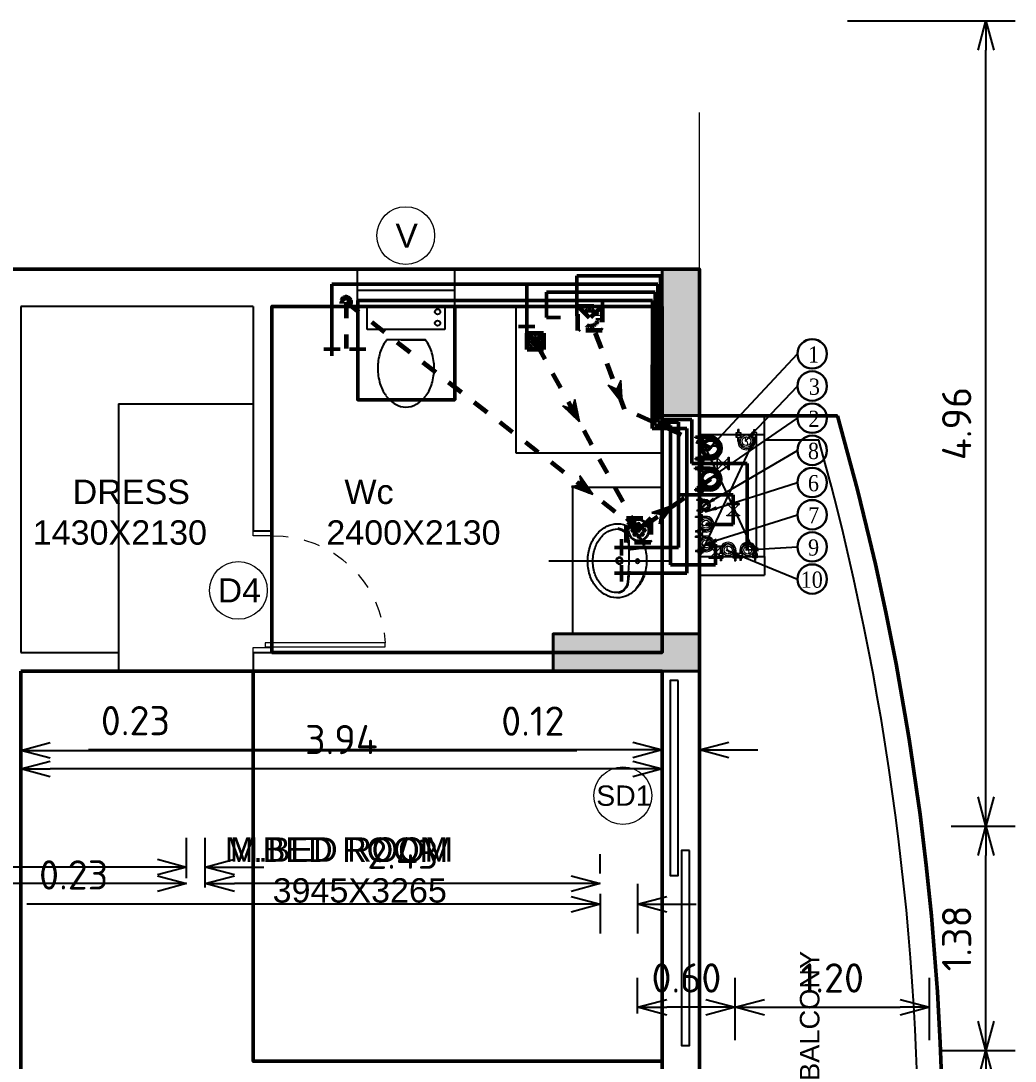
# Model space of a CAD drawing. Header units: inches. Extents: x 0 to 429, y 0 to 146.
# Drawn here: x 259.61 to 265.73, y 125.97 to 132.37 of the extents above; entities that cross this region are included whole.
import ezdxf
from ezdxf.enums import TextEntityAlignment as Align

# ---------------------------------------------------------------- set-up
doc = ezdxf.new("R2010")
doc.units = ezdxf.units.IN
doc.header["$MEASUREMENT"] = 0
doc.linetypes.add('Xr-4BHK-A-B-Typical-Sub$0$HIDDEN', pattern=[0.375, 0.25, -0.125])
doc.layers.get('DEFPOINTS').update_dxf_attribs({"lineweight": 18})
for name, color, linetype, lineweight in [('FLOOR01', 7, 'Continuous', 50), ('XR-4BHK-A-B-TYPICAL-SUB$0$1PL-SHAFT-PIPE-TEXT-50', 213, 'Continuous', 30), ('XR-4BHK-A-B-TYPICAL-SUB$0$DOOR', 34, 'Continuous', 20), ('XR-4BHK-A-B-TYPICAL-SUB$0$TOWER-COL', 1, 'Continuous', 40), ('XR-4BHK-A-B-TYPICAL-SUB$0$TOWER-COL-HATCH', 9, 'Continuous', 5)]:
    doc.layers.add(name, color=color, linetype=linetype, lineweight=lineweight)
doc.layers.add('XR-4BHK-A-B-TYPICAL-SUB$0$1PL-SHAFT-PIPE', color=7, linetype='Continuous')
doc.layers.add('XR-4BHK-A-B-TYPICAL-SUB$0$SEWERARE LINE', color=7, linetype='Continuous', lineweight=35, true_color=0xca2d12)
doc.layers.add('XR-4BHK-A-B-TYPICAL-SUB$0$WATER SUPPLAY', color=7, linetype='Continuous', lineweight=0, true_color=0x00f000)
doc.styles.add('Sanvi Common', font='isocpeur.ttf')
doc.styles.add('Xr-4BHK-A-B-Typical-Sub$0$$0$DIM', font='arial.ttf', dxfattribs={"height": 4})
doc.styles.add('Xr-4BHK-A-B-Typical-Sub$0$$1$Standard', font='arial.ttf')
doc.styles.add('Xr-4BHK-A-B-Typical-Sub$0$DIM', font='arial.ttf')
doc.styles.add('Xr-4BHK-A-B-Typical-Sub$0$Standard', font='ARIALN.TTF')
doc.styles.add('Xr-4BHK-A-B-Typical-Sub$0$TIMES-ROMAN', font='times.ttf', dxfattribs={"width": 0.9})
doc.dimstyles.new('Sanvi Common', dxfattribs={"dimtxt": 0.18, "dimasz": 0.18, "dimexe": 0.18, "dimexo": 0.0625, "dimgap": 0.09, "dimtad": 1, "dimzin": 0, "dimdsep": 46, "dimtxsty": 'Sanvi Common', "dimblk": 'OPEN30', "dimcen": 0.09, "dimclrd": 68, "dimclre": 68, "dimclrt": 40, "dimadec": 0, "dimazin": 0, "dimtfac": 1, "dimtofl": 0, "dimtmove": 0, "dimatfit": 3, "dimldrblk": 'OPEN30', "dimfxl": 1, "dimtolj": 1, "dimtzin": 0, "dimarcsym": 0})
doc.dimstyles.new('Xr-4BHK-A-B-Typical-Sub$0$DIM 75', dxfattribs={"dimtxt": 75, "dimasz": 75, "dimexe": 0.18, "dimexo": 0.0625, "dimgap": 0.09, "dimtad": 0, "dimtih": 1, "dimtoh": 1, "dimdec": 0, "dimzin": 0, "dimdsep": 46, "dimtxsty": 'Xr-4BHK-A-B-Typical-Sub$0$Standard', "dimcen": 0.09, "dimclrd": 256, "dimclre": 256, "dimclrt": 256, "dimadec": 0, "dimazin": 0, "dimtfac": 1, "dimtdec": 0, "dimtofl": 0, "dimtmove": 0, "dimatfit": 3, "dimfxl": 1, "dimtolj": 1, "dimtzin": 0, "dimarcsym": 0})

# ---------------------------------------------------------------- blocks, each defined once
blk = doc.blocks.new('Xr-4BHK-A-B-Typical-Sub$0$1111')
for p, q in [((-6719.3, 24832.2), (-6719.3, 24832.2)), ((-6770.3, 24610.7), (-7008.8, 24610.7)), ((-6918.9, 24610.7), (-6770.3, 24610.7)), ((-7128.5, 24545.5), (-7128.5, 24404.3)), ((-6650.6, 24545.5), (-7128.5, 24545.5)), ((-6650.6, 24404.3), (-6650.6, 24545.5)), ((-7128.5, 24404.3), (-6650.6, 24404.3)), ((-6849.6, 24404.3), (-6849.6, 24404.3)), ((-6703, 24404.3), (-6703, 24404.3))]:
    blk.add_line(p, q)
at = {"extrusion": (0, 0, -1)}
for centre, major_axis, ratio, start_param, end_param in [((-6859.2, 24842), (-134, 134), 1, 6.126583, 6.550859), ((-6889.6, 24895.3), (90.6, 90.6), 1, -1.303122, -0.785398), ((-6889.6, 24895.3), (-90.6, 90.6), 1, 0.785398, 1.303122), ((-6919.9, 24842), (134, 134), 1, -0.267674, 0.156602), ((-6811.4, 24807.2), (175.8, 175.8), 1, 4.219591, 4.555787), ((-6967.7, 24807.2), (-175.8, 175.8), 1, 1.727398, 2.063595), ((-6735.9, 24784.5), (231.5, 231.5), 1, 3.926991, 4.219591), ((-7043.2, 24784.5), (231.5, 231.5), 1, 0.492798, 0.785398), ((-6735.9, 24784.5), (-231.5, 231.5), 1, 5.205187, 5.497787), ((-7043.2, 24784.5), (231.5, 231.5), 1, 0.785398, 1.077998), ((-6811.4, 24761.7), (-175.8, 175.8), 1, 4.868991, 5.205187), ((-6967.7, 24761.7), (-231.2, 91.4), 0.988951, 3.056609, 3.421062), ((-6859.2, 24726.9), (-134, 134), 1, 4.837165, 4.868991), ((-6694.7, 24507), (-11.5, 11.5), 1, 3.141593, 9.424778), ((-6694.7, 24437.2), (11.5, 11.5), 1, 1.570796326805002, 7.853981633984588)]:
    blk.add_ellipse(centre, major_axis=major_axis, ratio=ratio, start_param=start_param, end_param=end_param, dxfattribs=at)
blk = doc.blocks.new('Xr-4BHK-A-B-Typical-Sub$0$basin6')
blk.add_lwpolyline([(285.3, -227.3, 0.120605), (264.9, -143.3, 0.10507), (202.2, -66.9, 0.088649), (112.5, -18.2, 0.079738), (0.8, 0, 0.079738), (-111, -17.7, 0.088649), (-200.9, -65.9, 0.10507), (-264, -142.1, 0.120605), (-284.7, -226.1, 0.120605), (-264.3, -310.1, 0.10507), (-201.6, -386.5, 0.088649), (-112, -435.2, 0.079738), (-0.2, -453.4, 0.079738), (111.6, -435.7, 0.088649), (201.5, -387.5, 0.10507), (264.5, -311.3, 0.120605)], format="xyb", close=True)
for points in [[(-209.7, -80, -0.016805), (-197.8, -69.9, -0.092161), (-106, -21.4, -0.435128), (-99.7, -24.7), (-85.2, -123.6, -0.44775), (-92.4, -133.7, 0.015365), (-179.5, -141.3, 0.272514), (-249.3, -215.6, 0.272514)], [(210.3, -80, 0.016805), (198.4, -69.9, 0.092161), (106.6, -21.4, 0.435128), (100.3, -24.7), (85.8, -123.6, 0.396344), (97.2, -134.7, -0.011856), (170.2, -140.3, -0.340407), (250.3, -226.8)], [(-244.4, -216.7, 0.017243), (-244.7, -226.1, 0.120605), (-228.8, -291.7, 0.10507), (-176.6, -355.3, 0.088649), (-99.4, -397.2, 0.079738), (-0.1, -413.4, 0.079738), (99.2, -397.7, 0.088649), (176.6, -356.1, 0.10507), (229.1, -292.7, 0.120605), (245.3, -227.3, 0.120605)]]:
    blk.add_lwpolyline(points, format="xyb")
for centre, radius in [((0.3, -69.2), 14.5), ((1.4, -209.2), 26.4), ((1.4, -209.2), 21)]:
    blk.add_circle(centre, radius)
for centre, radius, start, end in [((-151.3, -237.7), 95.4, 106.29531, 167.27029), ((-3.5, -1750.2), 1613.5, 84.2769, 96.21233), ((155.4, -234.9), 90.2, 4.87746, 88.71858)]:
    blk.add_arc(centre, radius, start, end)
blk = doc.blocks.new('Xr-4BHK-A-B-Typical-Sub$0$d-750')
at = {"layer": 'XR-4BHK-A-B-TYPICAL-SUB$0$DOOR'}
for p, q in [((0, 718.7), (0, 750)), ((0, 750), (115, 750)), ((115, 718.7), (0, 718.7)), ((115, 750), (115, 718.7)), ((0, 0), (0, 31.2)), ((0, 31.2), (115, 31.2)), ((115, 31.2), (115, 0)), ((115, 0), (0, 0))]:
    blk.add_line(p, q, dxfattribs=at)
blk.add_lwpolyline([(73.9, 34.2), (811.3, 34.2), (811.3, 59.2), (73.9, 59.2)], close=True, dxfattribs=at)
at = {"layer": 'XR-4BHK-A-B-TYPICAL-SUB$0$DOOR', "color": 8, "linetype": 'Xr-4BHK-A-B-Typical-Sub$0$HIDDEN', "extrusion": (0, 0, -1)}
blk.add_ellipse((125, 31.2), major_axis=(218.4, 652.1), ratio=0.99874, start_param=-0.33813, end_param=1.207251, dxfattribs=at)
blk = doc.blocks.new('Xr-4BHK-A-B-Typical-Sub$0$REV.CO.')
at = {"layer": 'XR-4BHK-A-B-TYPICAL-SUB$0$TOWER-COL-HATCH'}
for points in [[(447471.1, 20700.2), (447241.1, 20700.2), (447241.1, 19799.7), (447471.1, 19799.7)], [(448141.6, 18455.2), (448141.6, 18225.2), (447241.1, 18225.2), (447241.1, 18455.2)]]:
    blk.add_hatch(color=256, dxfattribs=at).paths.add_polyline_path(points)
at = {"layer": 'XR-4BHK-A-B-TYPICAL-SUB$0$TOWER-COL'}
for points in [[(447471.1, 20700.2), (447241.1, 20700.2), (447241.1, 19799.7), (447471.1, 19799.7)], [(447241.1, 18455.2), (447241.1, 18225.2), (448141.6, 18225.2), (448141.6, 18455.2)]]:
    blk.add_lwpolyline(points, close=True, dxfattribs=at)
blk = doc.blocks.new('Xr-4BHK-A-B-Typical-Sub$0$$0$DOOR NO')
at = {"lineweight": 0}
blk.add_circle((0, 0), 10, dxfattribs=at)
at = {"style": 'Xr-4BHK-A-B-Typical-Sub$0$$0$DIM'}
blk.add_attdef('X1', text='', height=9, dxfattribs=at).set_placement((0, 0), align=Align.MIDDLE_CENTER)
blk = doc.blocks.new('_Open30')
at = {"color": 0, "linetype": 'ByBlock', "lineweight": -2}
for p, q in [((-1, 0.268), (0, 0)), ((0, 0), (-1, -0.268)), ((0, 0), (-1, 0))]:
    blk.add_line(p, q, dxfattribs=at)
blk = doc.blocks.new('*D208')
at = {"color": 68, "lineweight": -2, "transparency": 16777216}
for p, q in [((263.5542, 127.7088), (263.5542, 128.0611)), ((263.7842, 127.7088), (263.7842, 128.0611)), ((263.3742, 127.8811), (260.0262, 127.8811)), ((263.9642, 127.8811), (264.1442, 127.8811))]:
    blk.add_line(p, q, dxfattribs=at)
at = {"layer": 'DEFPOINTS', "color": 0, "transparency": 16777216}
for p in [(263.5542, 127.8811), (263.5542, 127.6463), (263.7842, 127.6463)]:
    blk.add_point(p, dxfattribs=at)
at = {"color": 68, "lineweight": -2, "transparency": 16777216, "xscale": 0.18, "yscale": 0.18, "zscale": 0.18}
blk.add_blockref('_Open30', (263.5542, 127.8811), dxfattribs=at)
at = {"color": 68, "lineweight": -2, "transparency": 16777216, "xscale": 0.18, "yscale": 0.18, "zscale": 0.18, "rotation": 180}
blk.add_blockref('_Open30', (263.7842, 127.8811), dxfattribs=at)
at = {"color": 40, "transparency": 16777216, "insert": (260.3142, 128.0611), "char_height": 0.18, "attachment_point": 5, "style": 'Sanvi Common'}
blk.add_mtext('\\A1;0.23', dxfattribs=at)
blk = doc.blocks.new('*D209')
at = {"color": 68, "lineweight": -2, "transparency": 16777216}
for p, q in [((259.6092, 127.827), (259.6092, 127.9445)), ((263.5542, 127.7088), (263.5542, 127.9445)), ((263.3742, 127.7645), (259.7892, 127.7645))]:
    blk.add_line(p, q, dxfattribs=at)
at = {"layer": 'DEFPOINTS', "color": 0, "transparency": 16777216}
for p in [(259.6092, 127.7645), (259.6092, 127.7645), (263.5542, 127.6463)]:
    blk.add_point(p, dxfattribs=at)
at = {"color": 68, "lineweight": -2, "transparency": 16777216, "xscale": 0.18, "yscale": 0.18, "zscale": 0.18, "rotation": 180}
blk.add_blockref('_Open30', (259.6092, 127.7645), dxfattribs=at)
at = {"color": 68, "lineweight": -2, "transparency": 16777216, "xscale": 0.18, "yscale": 0.18, "zscale": 0.18}
blk.add_blockref('_Open30', (263.5542, 127.7645), dxfattribs=at)
at = {"color": 40, "transparency": 16777216, "insert": (261.5817, 127.9445), "char_height": 0.18, "attachment_point": 5, "style": 'Sanvi Common'}
blk.add_mtext('\\A1;3.94', dxfattribs=at)
blk = doc.blocks.new('*D251')
at = {"color": 68, "lineweight": -2, "transparency": 16777216}
for p, q in [((263.4042, 127.0566), (263.4042, 126.7517)), ((263.1742, 126.9964), (263.1742, 126.7517)), ((262.9942, 126.9317), (259.6462, 126.9317)), ((263.5842, 126.9317), (263.7642, 126.9317))]:
    blk.add_line(p, q, dxfattribs=at)
at = {"layer": 'DEFPOINTS', "color": 0, "transparency": 16777216}
for p in [(263.4042, 127.1191), (263.1742, 127.0589), (263.1742, 126.9317)]:
    blk.add_point(p, dxfattribs=at)
at = {"color": 68, "lineweight": -2, "transparency": 16777216, "xscale": 0.18, "yscale": 0.18, "zscale": 0.18}
blk.add_blockref('_Open30', (263.1742, 126.9317), dxfattribs=at)
at = {"color": 68, "lineweight": -2, "transparency": 16777216, "xscale": 0.18, "yscale": 0.18, "zscale": 0.18, "rotation": 180}
blk.add_blockref('_Open30', (263.4042, 126.9317), dxfattribs=at)
at = {"color": 40, "transparency": 16777216, "insert": (259.9342, 127.1117), "char_height": 0.18, "attachment_point": 5, "style": 'Sanvi Common'}
blk.add_mtext('\\A1;0.23', dxfattribs=at)
blk = doc.blocks.new('*D252')
at = {"color": 68, "lineweight": -2, "transparency": 16777216}
for p, q in [((260.7442, 127.0339), (260.7442, 127.2389)), ((263.1742, 127.1214), (263.1742, 127.2389)), ((262.9942, 127.0589), (260.9242, 127.0589))]:
    blk.add_line(p, q, dxfattribs=at)
at = {"layer": 'DEFPOINTS', "color": 0, "transparency": 16777216}
for p in [(260.7442, 127.0589), (263.1742, 127.0589), (260.7442, 126.9714)]:
    blk.add_point(p, dxfattribs=at)
at = {"color": 68, "lineweight": -2, "transparency": 16777216, "xscale": 0.18, "yscale": 0.18, "zscale": 0.18, "rotation": 180}
blk.add_blockref('_Open30', (260.7442, 127.0589), dxfattribs=at)
at = {"color": 68, "lineweight": -2, "transparency": 16777216, "xscale": 0.18, "yscale": 0.18, "zscale": 0.18}
blk.add_blockref('_Open30', (263.1742, 127.0589), dxfattribs=at)
at = {"color": 40, "transparency": 16777216, "insert": (261.9592, 127.2389), "char_height": 0.18, "attachment_point": 5, "style": 'Sanvi Common'}
blk.add_mtext('\\A1;2.43', dxfattribs=at)
blk = doc.blocks.new('*D253')
at = {"color": 68, "lineweight": -2, "transparency": 16777216}
for p, q in [((260.6292, 127.0914), (260.6292, 127.3402)), ((260.7442, 127.0339), (260.7442, 127.3402)), ((260.4492, 127.1602), (257.2092, 127.1602)), ((260.9242, 127.1602), (261.1042, 127.1602))]:
    blk.add_line(p, q, dxfattribs=at)
at = {"layer": 'DEFPOINTS', "color": 0, "transparency": 16777216}
for p in [(260.6292, 127.1602), (260.6292, 127.0289), (260.7442, 126.9714)]:
    blk.add_point(p, dxfattribs=at)
at = {"color": 68, "lineweight": -2, "transparency": 16777216, "xscale": 0.18, "yscale": 0.18, "zscale": 0.18}
blk.add_blockref('_Open30', (260.6292, 127.1602), dxfattribs=at)
at = {"color": 68, "lineweight": -2, "transparency": 16777216, "xscale": 0.18, "yscale": 0.18, "zscale": 0.18, "rotation": 180}
blk.add_blockref('_Open30', (260.7442, 127.1602), dxfattribs=at)
at = {"color": 40, "transparency": 16777216, "insert": (257.4792, 127.3402), "char_height": 0.18, "attachment_point": 5, "style": 'Sanvi Common'}
blk.add_mtext('\\A1;0.12', dxfattribs=at)
blk = doc.blocks.new('*D254')
at = {"color": 68, "lineweight": -2, "transparency": 16777216}
for p, q in [((255.2242, 127.1214), (255.2242, 127.2389)), ((260.6292, 127.0914), (260.6292, 127.2389)), ((260.4492, 127.0589), (255.4042, 127.0589))]:
    blk.add_line(p, q, dxfattribs=at)
at = {"layer": 'DEFPOINTS', "color": 0, "transparency": 16777216}
for p in [(255.2242, 127.0589), (255.2242, 127.0589), (260.6292, 127.0289)]:
    blk.add_point(p, dxfattribs=at)
at = {"color": 68, "lineweight": -2, "transparency": 16777216, "xscale": 0.18, "yscale": 0.18, "zscale": 0.18, "rotation": 180}
blk.add_blockref('_Open30', (255.2242, 127.0589), dxfattribs=at)
at = {"color": 68, "lineweight": -2, "transparency": 16777216, "xscale": 0.18, "yscale": 0.18, "zscale": 0.18}
blk.add_blockref('_Open30', (260.6292, 127.0589), dxfattribs=at)
at = {"color": 40, "transparency": 16777216, "insert": (257.9267, 127.2389), "char_height": 0.18, "attachment_point": 5, "style": 'Sanvi Common'}
blk.add_mtext('\\A1;5.40', dxfattribs=at)
blk = doc.blocks.new('*D314')
at = {"color": 68, "lineweight": -2, "transparency": 16777216}
for p, q in [((259.4942, 127.827), (259.4942, 128.0583)), ((259.6092, 127.827), (259.6092, 128.0583)), ((259.3142, 127.8783), (259.1342, 127.8783)), ((259.7892, 127.8783), (263.0292, 127.8783))]:
    blk.add_line(p, q, dxfattribs=at)
at = {"layer": 'DEFPOINTS', "color": 0, "transparency": 16777216}
for p in [(259.6092, 127.8783), (259.4942, 127.7645), (259.6092, 127.7645)]:
    blk.add_point(p, dxfattribs=at)
at = {"color": 68, "lineweight": -2, "transparency": 16777216, "xscale": 0.18, "yscale": 0.18, "zscale": 0.18}
blk.add_blockref('_Open30', (259.4942, 127.8783), dxfattribs=at)
at = {"color": 68, "lineweight": -2, "transparency": 16777216, "xscale": 0.18, "yscale": 0.18, "zscale": 0.18, "rotation": 180}
blk.add_blockref('_Open30', (259.6092, 127.8783), dxfattribs=at)
at = {"color": 40, "transparency": 16777216, "insert": (262.7592, 128.0583), "char_height": 0.18, "attachment_point": 5, "style": 'Sanvi Common'}
blk.add_mtext('\\A1;0.12', dxfattribs=at)
blk = doc.blocks.new('*D344')
at = {"color": 68, "lineweight": -2, "transparency": 16777216}
for p, q in [((265.2623, 126.0315), (265.7268, 126.0315)), ((265.5468, 123.2515), (265.5468, 125.8515)), ((264.6957, 123.0715), (265.7268, 123.0715))]:
    blk.add_line(p, q, dxfattribs=at)
at = {"layer": 'DEFPOINTS', "color": 0, "transparency": 16777216}
for p in [(265.1998, 126.0315), (265.5468, 126.0315), (264.6332, 123.0715)]:
    blk.add_point(p, dxfattribs=at)
at = {"color": 68, "lineweight": -2, "transparency": 16777216, "xscale": 0.18, "yscale": 0.18, "zscale": 0.18}
for p, rotation in [((265.5468, 126.0315), 90), ((265.5468, 123.0715), 270)]:
    blk.add_blockref('_Open30', p, dxfattribs=dict(at, rotation=rotation))
at = {"color": 40, "transparency": 16777216, "insert": (265.3668, 124.5515), "char_height": 0.18, "attachment_point": 5, "rotation": 90, "style": 'Sanvi Common'}
blk.add_mtext('\\A1;2.96', dxfattribs=at)
blk = doc.blocks.new('*D345')
at = {"color": 68, "lineweight": -2, "transparency": 16777216}
for p, q in [((265.333, 127.4115), (265.7268, 127.4115)), ((265.5468, 126.2115), (265.5468, 127.2315)), ((265.2623, 126.0315), (265.7268, 126.0315))]:
    blk.add_line(p, q, dxfattribs=at)
at = {"layer": 'DEFPOINTS', "color": 0, "transparency": 16777216}
for p in [(265.2705, 127.4115), (265.5468, 127.4115), (265.1998, 126.0315)]:
    blk.add_point(p, dxfattribs=at)
at = {"color": 68, "lineweight": -2, "transparency": 16777216, "xscale": 0.18, "yscale": 0.18, "zscale": 0.18}
for p, rotation in [((265.5468, 127.4115), 90), ((265.5468, 126.0315), 270)]:
    blk.add_blockref('_Open30', p, dxfattribs=dict(at, rotation=rotation))
at = {"color": 40, "transparency": 16777216, "insert": (265.3668, 126.7215), "char_height": 0.18, "attachment_point": 5, "rotation": 90, "style": 'Sanvi Common'}
blk.add_mtext('\\A1;1.38', dxfattribs=at)
blk = doc.blocks.new('*D346')
at = {"color": 68, "lineweight": -2, "transparency": 16777216}
for p, q in [((264.6957, 132.368), (265.7268, 132.368)), ((265.5468, 127.5915), (265.5468, 132.188)), ((265.333, 127.4115), (265.7268, 127.4115))]:
    blk.add_line(p, q, dxfattribs=at)
at = {"layer": 'DEFPOINTS', "color": 0, "transparency": 16777216}
for p in [(264.6332, 132.368), (265.5468, 132.368), (265.2705, 127.4115)]:
    blk.add_point(p, dxfattribs=at)
at = {"color": 68, "lineweight": -2, "transparency": 16777216, "xscale": 0.18, "yscale": 0.18, "zscale": 0.18}
for p, rotation in [((265.5468, 132.368), 90), ((265.5468, 127.4115), 270)]:
    blk.add_blockref('_Open30', p, dxfattribs=dict(at, rotation=rotation))
at = {"color": 40, "transparency": 16777216, "insert": (265.3668, 129.8898), "char_height": 0.18, "attachment_point": 5, "rotation": 90, "style": 'Sanvi Common'}
blk.add_mtext('\\A1;4.96', dxfattribs=at)
blk = doc.blocks.new('*D347')
at = {"color": 68, "lineweight": -2, "transparency": 16777216}
for p, q in [((264.0042, 126.094), (264.0042, 126.4776)), ((265.1998, 126.094), (265.1998, 126.4776)), ((264.1842, 126.2976), (265.0198, 126.2976))]:
    blk.add_line(p, q, dxfattribs=at)
at = {"layer": 'DEFPOINTS', "color": 0, "transparency": 16777216}
for p in [(265.1998, 126.2976), (264.0042, 126.0315), (265.1998, 126.0315)]:
    blk.add_point(p, dxfattribs=at)
at = {"color": 68, "lineweight": -2, "transparency": 16777216, "xscale": 0.18, "yscale": 0.18, "zscale": 0.18, "rotation": 180}
blk.add_blockref('_Open30', (264.0042, 126.2976), dxfattribs=at)
at = {"color": 68, "lineweight": -2, "transparency": 16777216, "xscale": 0.18, "yscale": 0.18, "zscale": 0.18}
blk.add_blockref('_Open30', (265.1998, 126.2976), dxfattribs=at)
at = {"color": 40, "transparency": 16777216, "insert": (264.602, 126.4776), "char_height": 0.18, "attachment_point": 5, "style": 'Sanvi Common'}
blk.add_mtext('\\A1;1.20', dxfattribs=at)
blk = doc.blocks.new('*D348')
at = {"color": 68, "lineweight": -2, "transparency": 16777216}
for p, q in [((263.4042, 126.2591), (263.4042, 126.4776)), ((264.0042, 126.094), (264.0042, 126.4776)), ((263.8242, 126.2976), (263.5842, 126.2976))]:
    blk.add_line(p, q, dxfattribs=at)
at = {"layer": 'DEFPOINTS', "color": 0, "transparency": 16777216}
for p in [(263.4042, 126.2976), (263.4042, 126.1966), (264.0042, 126.0315)]:
    blk.add_point(p, dxfattribs=at)
at = {"color": 68, "lineweight": -2, "transparency": 16777216, "xscale": 0.18, "yscale": 0.18, "zscale": 0.18, "rotation": 180}
blk.add_blockref('_Open30', (263.4042, 126.2976), dxfattribs=at)
at = {"color": 68, "lineweight": -2, "transparency": 16777216, "xscale": 0.18, "yscale": 0.18, "zscale": 0.18}
blk.add_blockref('_Open30', (264.0042, 126.2976), dxfattribs=at)
at = {"color": 40, "transparency": 16777216, "insert": (263.7042, 126.4776), "char_height": 0.18, "attachment_point": 5, "style": 'Sanvi Common'}
blk.add_mtext('\\A1;0.60', dxfattribs=at)
blk = doc.blocks.new('Xr-4BHK-A-B-Typical-Sub$0$CI50')
at = {"layer": 'XR-4BHK-A-B-TYPICAL-SUB$0$WATER SUPPLAY', "ltscale": 100}
for p, q in [((-53.2, 2), (-53.2, 13.5)), ((-48.3, 35), (-48.3, 13.5)), ((-48.3, 2), (-48.3, -2)), ((-40.3, 35), (-40.3, 13.5)), ((-40.3, 2), (-40.3, -2)), ((-35.4, 2), (-35.4, 13.5)), ((35.4, 2), (35.4, 13.5)), ((40.3, 35), (40.3, 13.5)), ((40.3, 2), (40.3, -2)), ((48.3, 35), (48.3, 13.5)), ((48.3, 2), (48.3, -2)), ((53.2, 2), (53.2, 13.5)), ((-53.2, -13.5), (-53.2, -2)), ((-48.3, -13.5), (-48.3, -30.6)), ((-48.3, -14.8), (-48.3, -30.6)), ((-40.3, -30.6), (-48.3, -30.6)), ((-40.3, -13.5), (-40.3, -30.6)), ((-40.3, -14.8), (-40.3, -30.6)), ((-35.4, -13.5), (-35.4, -2)), ((35.4, -13.5), (35.4, -2)), ((40.3, -13.5), (40.3, -30.6)), ((40.3, -14.8), (40.3, -30.6)), ((40.3, -30.6), (48.3, -30.6)), ((48.3, -13.5), (48.3, -30.6)), ((48.3, -14.8), (48.3, -30.6)), ((53.2, -13.5), (53.2, -2))]:
    blk.add_line(p, q, dxfattribs=at)
at = {"layer": 'XR-4BHK-A-B-TYPICAL-SUB$0$WATER SUPPLAY', "ltscale": 100, "elevation": 0}
for points in [[(-57.9, 2), (-30.9, 2), (-30.9, 13.5), (-57.9, 13.5)], [(57.9, 2), (30.9, 2), (30.9, 13.5), (57.9, 13.5)], [(-57.9, -13.5), (-30.9, -13.5), (-30.9, -2), (-57.9, -2)], [(57.9, -13.5), (30.9, -13.5), (30.9, -2), (57.9, -2)]]:
    blk.add_lwpolyline(points, close=True, dxfattribs=at)
at = {"layer": 'XR-4BHK-A-B-TYPICAL-SUB$0$WATER SUPPLAY', "ltscale": 100}
for radius in [35, 25]:
    blk.add_circle((0, 35), radius, dxfattribs=at)
for centre, radius, start, end in [((0, 35), 48.3, 0, 180), ((0, 35), 40.3, 360, 180), ((6.9, 47.5), 14.3, 119.0199, 240.9801), ((-6.9, 22.5), 14.3, 299.0199, 60.9801)]:
    blk.add_arc(centre, radius, start, end, dxfattribs=at)
blk = doc.blocks.new('Xr-4BHK-A-B-Typical-Sub$0$CI100')
at = {"layer": 'XR-4BHK-A-B-TYPICAL-SUB$0$SEWERARE LINE', "ltscale": 100}
for p, q in [((-78.9, 0), (-78.9, 11.5)), ((-74, 60.7), (-74, 11.5)), ((-66, 60.7), (-66, 11.5)), ((-61.1, 0), (-61.1, 11.5)), ((61.1, 0), (61.1, 11.5)), ((66, 60.7), (66, 11.5)), ((74, 60.7), (74, 11.5)), ((78.9, 0), (78.9, 11.5)), ((-78.9, -15.5), (-78.9, -4)), ((-74, 0), (-74, -4)), ((-74, -15.5), (-74, -37.3)), ((-74, -16.8), (-74, -37.3)), ((-66, -37.3), (-74, -37.3)), ((-66, 0), (-66, -4)), ((-66, -15.5), (-66, -37.3)), ((-66, -16.8), (-66, -37.3)), ((-61.1, -15.5), (-61.1, -4)), ((61.1, -15.5), (61.1, -4)), ((66, 0), (66, -4)), ((66, -15.5), (66, -37.3)), ((66, -16.8), (66, -37.3)), ((66, -37.3), (74, -37.3)), ((74, 0), (74, -4)), ((74, -15.5), (74, -37.3)), ((74, -16.8), (74, -37.3)), ((78.9, -15.5), (78.9, -4))]:
    blk.add_line(p, q, dxfattribs=at)
for points in [[(-85.4, 0), (-54.6, 0), (-54.6, 11.5), (-85.4, 11.5)], [(85.4, 0), (54.6, 0), (54.6, 11.5), (85.4, 11.5)], [(-85.4, -15.5), (-54.6, -15.5), (-54.6, -4), (-85.4, -4)], [(85.4, -15.5), (54.6, -15.5), (54.6, -4), (85.4, -4)]]:
    blk.add_lwpolyline(points, close=True, dxfattribs=at)
for radius in [60.7, 50]:
    blk.add_circle((0, 60.7), radius, dxfattribs=at)
for centre, radius, start, end in [((0, 60.7), 74, 0, 180), ((0, 60.7), 66, 0, 180), ((13.9, 85.7), 28.6, 119.0199, 240.9801), ((-13.9, 35.7), 28.6, 299.0199, 60.9801)]:
    blk.add_arc(centre, radius, start, end, dxfattribs=at)
blk = doc.blocks.new('Xr-4BHK-A-B-Typical-Sub$0$A6')
at = {"linetype": 'Continuous', "lineweight": -3}
h = blk.add_hatch(dxfattribs=at)
h.set_pattern_fill('ANSI31', color=8, scale=51.850019, angle=269.98621, style=0)
h.set_pattern_definition([(314.9862146, (-3558.9815, 121585.5365), (4.58404006, 4.58183475), [])])
h.paths.add_polyline_path([(-42.5, 41.5), (0, 0), (-42.5, -41.5), (91.7, 0)])
for p, q in [((-42.5, 41.5), (0, 0)), ((91.7, 0), (-42.5, 41.5)), ((-42.5, -41.5), (0, 0)), ((0, 0), (91.7, 0)), ((91.7, 0), (-42.5, -41.5))]:
    blk.add_line(p, q, dxfattribs=at)
blk = doc.blocks.new('Xr-4BHK-A-B-Typical-Sub$0$FT 100')
at = {"linetype": 'Continuous'}
blk.add_ellipse((0, 0), major_axis=(63.4, -2.9), ratio=1, start_param=0.046079, end_param=6.329264, dxfattribs=at)
for centre in [(-36.7, 0), (-23.3, 23.3), (0, 35.4), (0, 0), (23.3, 23.3), (36.7, 0), (-23.3, -23.3), (0, -35.4), (23.3, -23.3)]:
    blk.add_ellipse(centre, major_axis=(7.97, 0), ratio=1)
blk = doc.blocks.new('Xr-4BHK-A-B-Typical-Sub$0$P-VALVE')
at = {"linetype": 'Continuous'}
for p, q in [((-19.7, 19), (19.7, 19)), ((-19.7, 16.4), (-19.7, 19)), ((19.7, 16.4), (-19.7, 16.4)), ((-17, -16.4), (17, 16.4)), ((-17, 16.4), (17, -16.4)), ((19.7, 19), (19.7, 16.4)), ((19.7, -16.4), (-19.7, -16.4)), ((-19.7, -16.4), (-19.7, -19)), ((-19.7, -19), (19.7, -19)), ((19.7, -19), (19.7, -16.4))]:
    blk.add_line(p, q, dxfattribs=at)
blk = doc.blocks.new('Xr-4BHK-A-B-Typical-Sub$0$A$C14D55273')
at = {"layer": 'DEFPOINTS'}
blk.add_line((0, 0), (0, 963.3), dxfattribs=at)
at = {"layer": 'XR-4BHK-A-B-TYPICAL-SUB$0$WATER SUPPLAY', "lineweight": 50}
for p, q in [((754.2, -42.5), (239.3, -42.5)), ((239.3, -42.5), (239.9, -925)), ((754.2, -288.3), (754.2, -42.5)), ((2260.8, -92.5), (256.3, -92.5)), ((256.3, -92.5), (256.8, -943.1)), ((1062.2, -396.3), (1062.2, -92.5)), ((2260.8, -534.6), (2260.8, -92.5)), ((940.1, -142.5), (272.9, -142.5)), ((272.9, -142.5), (273.5, -961.7)), ((940.1, -297.1), (940.1, -142.5)), ((289.6, -194.3), (290.1, -980.3)), ((2102, -194.3), (289.6, -194.3)), ((595.5, -288.3), (595.5, -194.3)), ((2102, -534.6), (2102, -194.3)), ((855, -297.1), (940.1, -297.1)), ((1012.2, -353.8), (1112.2, -353.8)), ((2052, -492.1), (2152, -492.1)), ((2210.8, -492.1), (2310.8, -492.1)), ((47.4, -925), (47.4, -1197.1)), ((47.4, -925), (239.9, -925)), ((128.3, -943.1), (128.3, -1713.1)), ((128.3, -943.1), (256.8, -943.1)), ((78.3, -980.3), (78.3, -1871.9)), ((78.3, -980.3), (290.1, -980.3)), ((178.3, -961.7), (178.3, -1819.1)), ((178.3, -961.7), (273.5, -961.7)), ((47.4, -1197.1), (-293.4, -1197.1)), ((-293.4, -1731.2), (-293.4, -1197.1)), ((-207.9, -1572.5), (-207.9, -1389.4)), ((-207.9, -1389.4), (128.3, -1389.4)), ((-38.4, -1572.5), (-207.9, -1572.5)), ((479.4, -1763.1), (479.4, -1663.1)), ((-39.1, -1693.8), (-98.6, -1693.8)), ((-98.6, -1693.8), (-98.6, -1819.1)), ((521.9, -1713.1), (128.3, -1713.1)), ((-98.6, -1819.1), (178.3, -1819.1)), ((479.4, -1921.9), (479.4, -1821.9)), ((521.9, -1871.9), (78.3, -1871.9))]:
    blk.add_line(p, q, dxfattribs=at)
at = {"layer": 'XR-4BHK-A-B-TYPICAL-SUB$0$WATER SUPPLAY', "lineweight": 50, "xscale": 2.000000000000041, "yscale": 2.000000000000041, "zscale": 2.000000000000041}
for p, rotation in [((-144.4, -1197.1), 270.0000115776375), ((-207.9, -1481), 1.157805443229762e-05), ((-99.1, -1742.4), 1.157805443229762e-05)]:
    blk.add_blockref('Xr-4BHK-A-B-Typical-Sub$0$P-VALVE', p, dxfattribs=dict(at, rotation=rotation))
blk = doc.blocks.new('Xr-4BHK-A-B-Typical-Sub$0$A$C2521575D')
at = {"layer": 'XR-4BHK-A-B-TYPICAL-SUB$0$1PL-SHAFT-PIPE-TEXT-50'}
for centre in [(33177.1, 32027.7), (33177.1, 31829.8), (33177.1, 31631.8), (33177.1, 31433.8), (33177.1, 31235.8), (33177.1, 31037.8), (33177.1, 30839.8), (33177.1, 30641.9)]:
    blk.add_circle(centre, 90.6, dxfattribs=at)
at = {"layer": 'XR-4BHK-A-B-TYPICAL-SUB$0$SEWERARE LINE', "linetype": 'Xr-4BHK-A-B-Typical-Sub$0$HIDDEN', "lineweight": 60, "ltscale": 200}
for p, q in [((30309.7, 32346.5), (32109.7, 30942)), ((30309.7, 32346.5), (30309.7, 32059.9)), ((31884.7, 32322), (31734.7, 32172)), ((31734.7, 32322), (31884.7, 32172)), ((32022.6, 31687.5), (31809.7, 32247)), ((31524.2, 32155.1), (31424.2, 32055.1)), ((31424.2, 32155.1), (31524.2, 32055.1)), ((32109.7, 30942), (31474.2, 32105.1)), ((32556.3, 31448), (32022.6, 31687.5)), ((32552.7, 31256.3), (32109.7, 30942)), ((32184.7, 31017), (32034.7, 30867)), ((32034.7, 31017), (32184.7, 30867))]:
    blk.add_line(p, q, dxfattribs=at)
for points in [[(31884.7, 32172), (31734.7, 32172), (31734.7, 32322), (31884.7, 32322)], [(31524.2, 32055.1), (31424.2, 32055.1), (31424.2, 32155.1), (31524.2, 32155.1)], [(32184.7, 30867), (32034.7, 30867), (32034.7, 31017), (32184.7, 31017)]]:
    blk.add_lwpolyline(points, close=True, dxfattribs=at)
blk.add_circle((31809.7, 32247), 50, dxfattribs=at)
for centre, radius, start, end in [((30309.7, 32346.5), 30, 326.44269, 213.55731), ((30309.7, 32341), 27.3, 336.0932, 203.9068)]:
    blk.add_arc(centre, radius, start, end, dxfattribs=at)
at = {"layer": 'XR-4BHK-A-B-TYPICAL-SUB$0$1PL-SHAFT-PIPE'}
for name, p, xscale, yscale, zscale, rotation in [('Xr-4BHK-A-B-Typical-Sub$0$CI100', (32495.3, 31448), 0.9405000000042492, 0.9405000000042492, 0.9405000000042492, 270), ('Xr-4BHK-A-B-Typical-Sub$0$CI50', (32773.3, 31528.9), 1.099999999976717, 1.099999999976717, 1.099999999976717, 180), ('Xr-4BHK-A-B-Typical-Sub$0$CI100', (32492.2, 31256.3), 0.9405000000042492, 0.9405000000042492, 0.9405000000042492, 270), ('Xr-4BHK-A-B-Typical-Sub$0$CI50', (32490.2, 31095.3), 0.75, 0.75, 0.75, 270)]:
    blk.add_blockref(name, p, dxfattribs=dict(at, xscale=xscale, yscale=yscale, zscale=zscale, rotation=rotation))
at = {"layer": 'XR-4BHK-A-B-TYPICAL-SUB$0$1PL-SHAFT-PIPE', "rotation": 270}
for p in [(32489.7, 30979.5), (32490.5, 30858.2)]:
    blk.add_blockref('Xr-4BHK-A-B-Typical-Sub$0$CI50', p, dxfattribs=at)
at = {"layer": 'XR-4BHK-A-B-TYPICAL-SUB$0$1PL-SHAFT-PIPE'}
for p in [(32660.1, 30785), (32781.4, 30785.8)]:
    blk.add_blockref('Xr-4BHK-A-B-Typical-Sub$0$CI50', p, dxfattribs=at)
at = {"layer": 'XR-4BHK-A-B-TYPICAL-SUB$0$SEWERARE LINE', "linetype": 'Xr-4BHK-A-B-Typical-Sub$0$HIDDEN', "lineweight": 60, "ltscale": 200, "xscale": -0.6666666666669698, "yscale": 0.6666666666669698, "zscale": 0.6666666666666666, "rotation": 90}
blk.add_blockref('Xr-4BHK-A-B-Typical-Sub$0$FT 100', (31474.2, 32105.1), dxfattribs=at)
at = {"layer": 'XR-4BHK-A-B-TYPICAL-SUB$0$SEWERARE LINE', "linetype": 'Xr-4BHK-A-B-Typical-Sub$0$HIDDEN', "lineweight": 60, "ltscale": 200, "extrusion": (-1.54116e-08, -5.86387e-09, 1), "xscale": -0.9999999999999999, "rotation": 110.817580923263}
blk.add_blockref('Xr-4BHK-A-B-Typical-Sub$0$A6', (31976, 31810, 0), dxfattribs=at)
at = {"layer": 'XR-4BHK-A-B-TYPICAL-SUB$0$SEWERARE LINE', "linetype": 'Xr-4BHK-A-B-Typical-Sub$0$HIDDEN', "lineweight": 60, "ltscale": 200, "extrusion": (-1.44704e-08, -7.90624e-09, 1), "xscale": -1, "rotation": 118.6372641020555}
blk.add_blockref('Xr-4BHK-A-B-Typical-Sub$0$A6', (31701, 31690.2, 0), dxfattribs=at)
at = {"layer": 'XR-4BHK-A-B-TYPICAL-SUB$0$SEWERARE LINE', "linetype": 'Xr-4BHK-A-B-Typical-Sub$0$HIDDEN', "lineweight": 60, "ltscale": 200, "extrusion": (-1.01439e-08, -1.30001e-08, 1), "xscale": -1, "rotation": 142.0213755926852}
blk.add_blockref('Xr-4BHK-A-B-Typical-Sub$0$A6', (31755.3, 31218.6, 0), dxfattribs=at)
at = {"layer": 'XR-4BHK-A-B-TYPICAL-SUB$0$SEWERARE LINE', "linetype": 'Xr-4BHK-A-B-Typical-Sub$0$HIDDEN', "lineweight": 60, "ltscale": 200, "extrusion": (9.54207e-09, -1.3448e-08, 1), "xscale": -1.000000000000003, "rotation": 215.3442719564077}
blk.add_blockref('Xr-4BHK-A-B-Typical-Sub$0$A6', (32249.4, 31041.1, 0), dxfattribs=at)
at = {"layer": 'XR-4BHK-A-B-TYPICAL-SUB$0$SEWERARE LINE', "linetype": 'Xr-4BHK-A-B-Typical-Sub$0$HIDDEN', "lineweight": 60, "ltscale": 200, "xscale": -1, "rotation": 90}
blk.add_blockref('Xr-4BHK-A-B-Typical-Sub$0$FT 100', (32109.7, 30942), dxfattribs=at)
at = {"layer": 'XR-4BHK-A-B-TYPICAL-SUB$0$WATER SUPPLAY', "xscale": -1}
blk.add_blockref('Xr-4BHK-A-B-Typical-Sub$0$A$C14D55273', (32483.9, 32549.6), dxfattribs=at)
at = {"layer": 'XR-4BHK-A-B-TYPICAL-SUB$0$1PL-SHAFT-PIPE-TEXT-50', "style": 'Xr-4BHK-A-B-Typical-Sub$0$TIMES-ROMAN', "width": 0.9}
for s, p in [('1', (33186.3, 31974.1)), ('3', (33191.3, 31776.1)), ('2', (33188.3, 31578.1)), ('8', (33185.3, 31380.2)), ('6', (33185.1, 31182.2)), ('7', (33186.6, 30984.2)), ('9', (33186.1, 30786.2)), ('10', (33174.8, 30588.2))]:
    blk.add_text(s, height=100, rotation=359.99997, dxfattribs=at).set_placement(p, align=Align.CENTER)
at = {"layer": 'XR-4BHK-A-B-TYPICAL-SUB$0$1PL-SHAFT-PIPE-TEXT-50'}
for points in [[(32545.1, 31448), (33086.4, 32027.7)], [(32766, 31490.4), (33086.4, 31829.8)], [(32542, 31256.3), (33086.4, 31631.8)], [(32509.1, 31095.3), (33086.4, 31433.8)], [(32518.2, 31056.2), (33086.4, 31235.8)], [(32518.2, 30858.2), (33086.4, 31037.8)], [(32649.1, 30821), (33086.4, 30641.9)], [(32772.4, 30820.8), (33086.4, 30839.8)]]:
    blk.add_leader(points, dimstyle='Xr-4BHK-A-B-Typical-Sub$0$DIM 75', dxfattribs=at)

msp = doc.modelspace()

# ---------------------------------------------------------------- linework, layer by layer
for p, q in [((261.6788, 130.8403), (259.3792, 130.8403)), ((261.6788, 130.8403), (261.6788, 130.6103)), ((262.2788, 130.8403), (261.6788, 130.8403)), ((262.2788, 130.6103), (262.2788, 130.8403)), ((262.2788, 130.8403), (263.7842, 130.8403)), ((262.2788, 130.7403), (261.6788, 130.7403)), ((261.6788, 130.7103), (262.2788, 130.7103)), ((259.6092, 130.6103), (259.6092, 128.4803)), ((261.0392, 130.6103), (259.6092, 130.6103)), ((261.0392, 130.6103), (261.0392, 129.2303)), ((261.1542, 130.6103), (261.1542, 129.2303)), ((261.6788, 130.6103), (261.1542, 130.6103)), ((261.6788, 130.6103), (262.2788, 130.6103)), ((262.2788, 130.6103), (263.5547, 130.6103)), ((262.6542, 130.6103), (262.6542, 129.7103)), ((263.5542, 130.6103), (263.5542, 128.4803)), ((260.2092, 130.0103), (260.2092, 128.4803)), ((260.2092, 130.0103), (261.0397, 130.0103)), ((263.7846, 129.9368), (264.1847, 129.9368)), ((264.1847, 129.8218), (264.1847, 129.9368)), ((264.1847, 129.9368), (264.6332, 129.9368)), ((263.7847, 129.0718), (263.7847, 129.8218)), ((263.7847, 129.8218), (264.1847, 129.8218)), ((264.1347, 129.0718), (263.7847, 129.8218)), ((264.1347, 129.8218), (263.7847, 129.0718)), ((264.1347, 129.0718), (264.1347, 129.8218)), ((264.1847, 129.0718), (264.1847, 129.8218)), ((262.6542, 129.7103), (263.5547, 129.7103)), ((263.5542, 129.4955), (263.0047, 129.4955)), ((263.0047, 128.5955), (263.0047, 129.4955)), ((261.0392, 129.2303), (261.1542, 129.2303)), ((261.1542, 129.2303), (261.1542, 128.4803)), ((262.857, 129.0455), (263.615, 129.0455)), ((263.7847, 129.0718), (264.1847, 129.0718)), ((264.1847, 129.0718), (264.1847, 128.9568)), ((263.7842, 128.9568), (264.1847, 128.9568)), ((263.7842, 128.9568), (263.7842, 128.3653)), ((259.6092, 128.4803), (260.2092, 128.4803)), ((260.2092, 128.4805), (260.2092, 128.3653)), ((261.0392, 128.4803), (261.0392, 128.3653)), ((261.0392, 128.4803), (263.5542, 128.4803)), ((259.6092, 128.3653), (259.6092, 124.8653)), ((259.6092, 128.3653), (260.2092, 128.3653)), ((261.0392, 128.3653), (263.7842, 128.3653)), ((263.5542, 125.9653), (263.5542, 128.3653)), ((263.7842, 128.3653), (263.7842, 125.9653))]:
    msp.add_line(p, q)
for points in [[(264.0042, 124.9803), (265.2814, 124.9803, 0.074265), (264.6332, 129.9368), (264.1847, 129.9368)], [(264.0042, 125.1303), (265.1335, 125.1303, 0.070364), (264.5197, 129.7868), (264.1847, 129.7868)]]:
    msp.add_lwpolyline(points, format="xyb")
for points in [[(263.6542, 128.3075), (263.6042, 128.3075), (263.6042, 127.1075), (263.6542, 127.1075)], [(263.7235, 127.2616), (263.6735, 127.2616), (263.6735, 126.0616), (263.7235, 126.0616)]]:
    msp.add_lwpolyline(points, close=True)
at = {"layer": 'FLOOR01', "color": 246}
msp.add_line((261.1542, 129.2619), (261.1542, 128.5119), dxfattribs=at)
at = {"layer": 'FLOOR01', "color": 181}
msp.add_lwpolyline([(256.7747, 112.8254), (256.7747, 116.1256), (261.4142, 116.1254), (261.4142, 119.8906), (263.4042, 119.8906), (263.4084, 124.9806), (263.7842, 124.9806), (263.7842, 130.8406), (259.3792, 130.8406), (259.3792, 129.4106), (258.1792, 129.4106), (258.1792, 128.8101), (256.2242, 128.8101), (256.2284, 128.1206), (251.4292, 128.1206)], dxfattribs=at)
at = {"layer": 'FLOOR01', "color": 230}
msp.add_lwpolyline([(252.1527, 115.8053), (256.7747, 115.8372), (256.7747, 116.1255), (261.4142, 116.1255), (261.4142, 119.8905), (263.4042, 119.8905), (263.4042, 124.9805), (263.7842, 124.9805), (263.7842, 130.8405), (259.3792, 130.8405), (259.3792, 129.4105), (258.1792, 129.4105), (258.1792, 128.81), (256.2242, 128.8099), (256.2242, 128.1206), (251.4292, 128.1205)], dxfattribs=at)
at = {"layer": 'FLOOR01', "color": 81}
msp.add_lwpolyline([(261.1542, 128.4806), (263.5547, 128.4806), (263.5547, 130.6106), (261.1542, 130.6106)], close=True, dxfattribs=at)
at = {"layer": 'FLOOR01', "color": 128}
msp.add_lwpolyline([(261.6823, 130.6106), (262.2788, 130.6106), (262.2788, 130.0356), (261.6823, 130.0356)], close=True, dxfattribs=at)
at = {"layer": 'FLOOR01', "color": 35}
msp.add_lwpolyline([(264.6332, 129.9371), (263.7842, 129.9371), (263.7842, 124.9806), (265.2814, 124.9806, 0.074265)], format="xyb", close=True, dxfattribs=at)
at = {"layer": 'FLOOR01', "color": 150}
msp.add_lwpolyline([(259.6092, 128.3656), (263.5542, 128.3656), (263.5542, 125.0956), (259.6092, 125.0956)], close=True, dxfattribs=at)
at = {"layer": 'FLOOR01', "color": 103}
msp.add_lwpolyline([(263.5542, 125.9656), (261.0392, 125.9656), (261.0392, 128.3656), (263.5542, 128.3656)], close=True, dxfattribs=at)

# ---------------------------------------------------------------- block references
at = {"xscale": 0.001, "yscale": 0.001, "zscale": 0.001}
msp.add_blockref('Xr-4BHK-A-B-Typical-Sub$0$A$C2521575D', (231.3004, 98.2906), dxfattribs=at)
ref = msp.add_blockref('Xr-4BHK-A-B-Typical-Sub$0$$0$DOOR NO', (261.9772, 131.0463), dxfattribs=dict(xscale=0.01778, yscale=0.01778, zscale=0.01778))
ref.add_attrib('X1', 'V', dxfattribs={"height": 0.1482, "style": 'Xr-4BHK-A-B-Typical-Sub$0$$1$Standard'}).set_placement((261.9831, 131.0463), align=Align.MIDDLE_CENTER)
at = {"extrusion": (0, 0, -1), "xscale": 0.001, "yscale": 0.001, "zscale": -0.001}
msp.add_blockref('Xr-4BHK-A-B-Typical-Sub$0$REV.CO.', (-711.0253, 110.1401), dxfattribs=at)
for name, p, xscale, yscale, zscale, rotation in [('Xr-4BHK-A-B-Typical-Sub$0$1111', (268.8683, 155.0146), -0.001, 0.001, 0.001, 180), ('Xr-4BHK-A-B-Typical-Sub$0$basin6', (263.4595, 129.0412), -0.0008000000005807163, 0.0008000000005807161, 0.0008000000005807161, 268.9049318122409)]:
    msp.add_blockref(name, p, dxfattribs=dict(xscale=xscale, yscale=yscale, zscale=zscale, rotation=rotation))
at = {"extrusion": (0, 0, -1), "xscale": -0.001000064621199272, "yscale": 0.001000064621199272, "zscale": -0.001000064621199272, "rotation": 5.294053195825654e-08}
msp.add_blockref('Xr-4BHK-A-B-Typical-Sub$0$d-750', (-261.0392, 128.4803), dxfattribs=at)
ref = msp.add_blockref('Xr-4BHK-A-B-Typical-Sub$0$$0$DOOR NO', (260.9477, 128.8629), dxfattribs=dict(xscale=0.01778, yscale=0.01778, zscale=0.01778))
ref.add_attrib('X1', 'D4', dxfattribs={"height": 0.14817, "style": 'Xr-4BHK-A-B-Typical-Sub$0$$1$Standard'}).set_placement((260.9536, 128.8629), align=Align.MIDDLE_CENTER)
ref = msp.add_blockref('Xr-4BHK-A-B-Typical-Sub$0$$0$DOOR NO', (263.3133, 127.5996), dxfattribs=dict(xscale=0.01778, yscale=0.01778, zscale=0.01778))
ref.add_attrib('X1', 'SD1', dxfattribs={"height": 0.125, "style": 'Xr-4BHK-A-B-Typical-Sub$0$$1$Standard'}).set_placement((263.3193, 127.5996), align=Align.MIDDLE_CENTER)

# ---------------------------------------------------------------- texts
at = {"style": 'Xr-4BHK-A-B-Typical-Sub$0$DIM'}
for s, p in [('  DRESS', (259.8115, 129.3946)), ('Wc', (261.6001, 129.3945)), ('1430X2130', (259.6827, 129.144)), ('2400X2130', (261.4889, 129.1439)), ('M.BED ROOM', (260.8642, 127.1921)), ('3945X3265', (261.1584, 126.9415))]:
    msp.add_text(s, height=0.15, dxfattribs=at).set_placement(p)
msp.add_text('BALCONY', height=0.12, rotation=90, dxfattribs=at).set_placement((264.5223, 125.8438))
at = {"layer": 'FLOOR01', "color": 81, "style": 'Xr-4BHK-A-B-Typical-Sub$0$DIM'}
msp.add_text('Wc', height=0.15, dxfattribs=at).set_placement((261.6001, 129.3949))
at = {"layer": 'FLOOR01', "color": 150, "style": 'Xr-4BHK-A-B-Typical-Sub$0$DIM'}
msp.add_text('M.BED ROOM', height=0.15, dxfattribs=at).set_placement((260.895, 127.1925))

# ---------------------------------------------------------------- dimensions: what is measured, and where the dimension line sits
at = {"color": 2}
for base, p1, p2, angle, picture, middle in [((265.5468, 132.368), (265.2705, 127.4115), (264.6332, 132.368), 270, '*D346', (265.3668, 129.8898)), ((259.6092284738, 127.7645088015), (263.554228471, 127.6463136229), (259.6092284738, 127.7645088015), 180, '*D209', (261.5817284724, 127.9445088015)), ((265.5468, 127.4115), (265.1998, 126.0315), (265.2705, 127.4115), 270, '*D345', (265.3668, 126.7215)), ((265.5468, 126.0315), (264.6332, 123.0715), (265.1998, 126.0315), 270, '*D344', (265.3668, 124.5515))]:
    dim = msp.add_linear_dim(base=base, p1=p1, p2=p2, angle=angle, dimstyle='Sanvi Common', dxfattribs=at)
    dim.commit()
    dim.dimension.update_dxf_attribs({"geometry": picture, "text_midpoint": middle})
for base, p1, p2, picture, middle in [((259.6092284738, 127.8783027925), (259.4942284738, 127.7645088015), (259.6092284738, 127.7645088015), '*D314', (262.7592284738, 127.8783027925)), ((263.5542, 127.8811), (263.7842, 127.6463), (263.5542, 127.6463), '*D208', (260.3142, 127.8811))]:
    dim = msp.add_linear_dim(base=base, p1=p1, p2=p2, angle=180, dimstyle='Sanvi Common', dxfattribs=at)
    dim.commit()
    dim.dimension.update_dxf_attribs({"geometry": picture, "text_midpoint": middle, "dimtype": 160})
for base, p1, p2, picture, middle in [((260.6292284738, 127.1602330802), (260.7442284738, 126.9714032966), (260.6292284738, 127.0289030528), '*D253', (257.4792284738, 127.1602330802)), ((263.1742, 126.9317), (263.4042, 127.1191), (263.1742, 127.0589), '*D251', (259.9342, 126.9317))]:
    dim = msp.add_linear_dim(base=base, p1=p1, p2=p2, dimstyle='Sanvi Common', dxfattribs=at)
    dim.commit()
    dim.dimension.update_dxf_attribs({"geometry": picture, "text_midpoint": middle, "dimtype": 160})
for base, p1, p2, picture, middle in [((255.22422848, 127.05893532), (260.62922847, 127.02890305), (255.22422848, 127.05893509), '*D254', (257.92672848, 127.23893532)), ((260.7442, 127.0589), (263.1742, 127.0589), (260.7442, 126.9714), '*D252', (261.9592, 127.2389)), ((263.4042, 126.2976), (264.0042, 126.0315), (263.4042, 126.1966), '*D348', (263.7042, 126.4776)), ((265.1998, 126.2976), (264.0042, 126.0315), (265.1998, 126.0315), '*D347', (264.602, 126.4776))]:
    dim = msp.add_linear_dim(base=base, p1=p1, p2=p2, dimstyle='Sanvi Common', dxfattribs=at)
    dim.commit()
    dim.dimension.update_dxf_attribs({"geometry": picture, "text_midpoint": middle})

doc.saveas('drawing.dxf')
